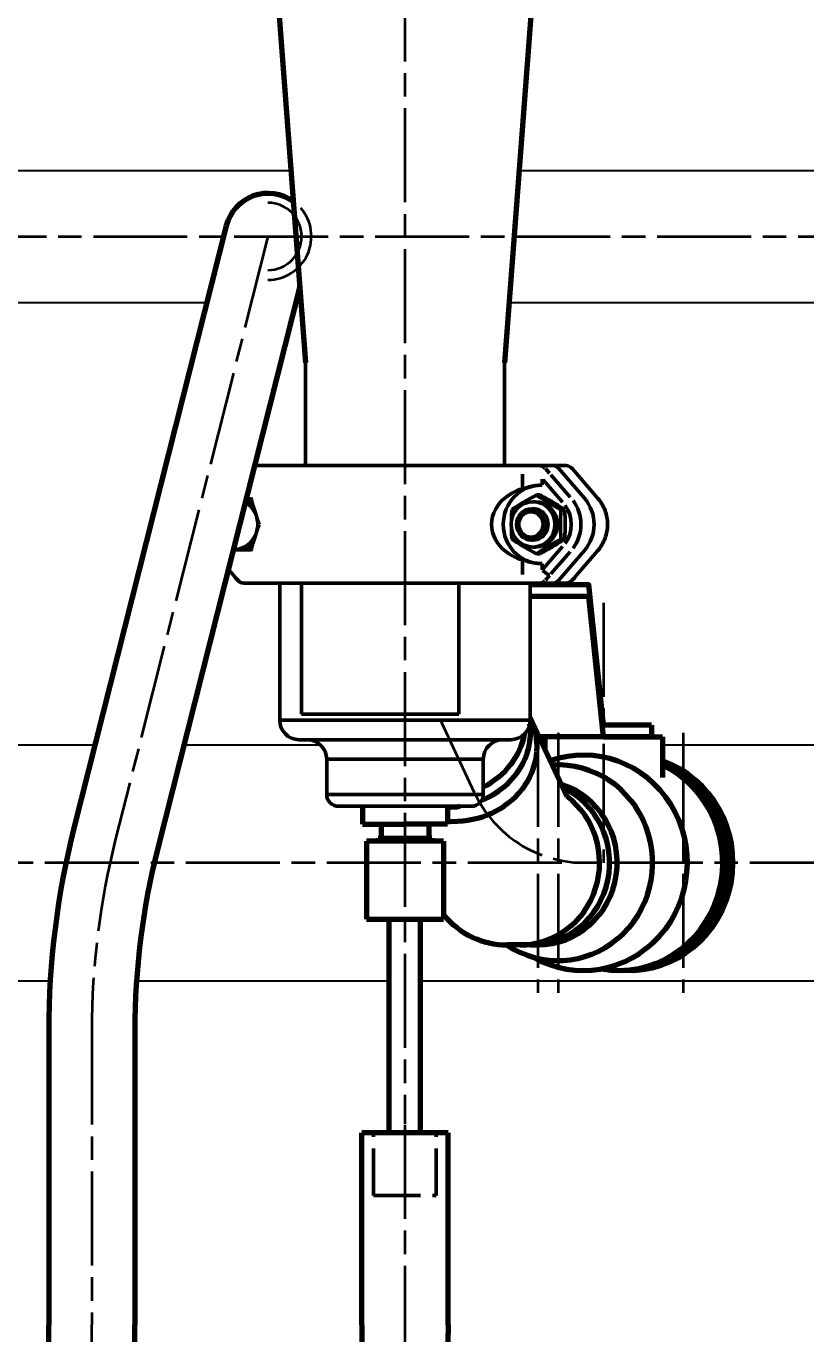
# Model space of a CAD drawing. Header units: millimetres. Extents: x 342 to 10709, y -204 to 5496.
# Drawn here: x 1624.5 to 1823.6, y 3250.6 to 3584.6 of the extents above; entities that cross this region are included whole.
import ezdxf

# ---------------------------------------------------------------- set-up
doc = ezdxf.new("R2010")
doc.units = ezdxf.units.MM
doc.linetypes.add('ACAD_ISO02W100', pattern=[15, 12, -3])
doc.linetypes.add('ACAD_ISO08W100', pattern=[36, 24, -3, 6, -3])
doc.layers.add('AHL-CON-70', color=7, linetype='Continuous')
for name, color, linetype, lineweight in [('M_EQUIP_D1', 3, 'Continuous', 35), ('M_EQUIP_E3', 3, 'Continuous', 35), ('M_EQUIP_E5', 2, 'ACAD_ISO02W100', 50), ('M_EQUIP_E7', 7, 'Continuous', 70), ('M_TANKS_E3', 3, 'ACAD_ISO08W100', 35), ('M_TANKS_E7', 7, 'Continuous', 70), ('Visible Edges', 7, 'Continuous', 50), ('Visible Tangent Edges', 7, 'Continuous', 50)]:
    doc.layers.add(name, color=color, linetype=linetype, lineweight=lineweight)
doc.styles.add('Simplex', font='SIMPLEX.SHX')
doc.dimstyles.new('nordic-1-35-0', dxfattribs={"dimscale": 10, "dimtxt": 3.5, "dimasz": 2.5, "dimexe": 1.25, "dimexo": 0, "dimgap": 0.6, "dimtad": 1, "dimdec": 0, "dimdsep": 46, "dimtxsty": 'Simplex', "dimcen": 2.5, "dimclrd": 3, "dimclre": 3, "dimclrt": 3, "dimadec": 1, "dimazin": 2, "dimtfac": 1, "dimtdec": 0, "dimtmove": 0, "dimatfit": 0, "dimfxl": 1, "dimtolj": 1, "dimtzin": 0, "dimarcsym": 0})

# ---------------------------------------------------------------- blocks, each defined once
blk = doc.blocks.new('*D9')
at = {"layer": 'Defpoints', "color": 0, "linetype": 'Continuous', "transparency": 16777216}
for p in [(1511.21, 3304.22), (1451.21, 2844.63), (1451.21, 2700.88)]:
    blk.add_point(p, dxfattribs=at)
at = {"layer": 'M_EQUIP_D1', "color": 3, "linetype": 'Continuous', "lineweight": -2, "transparency": 16777216}
for p, q in [((1511.21, 3304.22), (1511.21, 2832.13)), ((1451.21, 2700.88), (1451.21, 2857.13)), ((1426.21, 2844.63), (1401.21, 2844.63)), ((1451.21, 2844.63), (1511.21, 2844.63)), ((1536.21, 2844.63), (1760.54, 2844.63))]:
    blk.add_line(p, q, dxfattribs=at)
at = {"layer": 'M_EQUIP_D1', "color": 3, "linetype": 'Continuous', "transparency": 16777216}
for points in [[(1426.21, 2848.79), (1426.21, 2840.46), (1451.21, 2844.63)], [(1536.21, 2848.79), (1536.21, 2840.46), (1511.21, 2844.63)]]:
    blk.add_solid(points, dxfattribs=at)
at = {"layer": 'M_EQUIP_D1', "color": 3, "linetype": 'Continuous', "transparency": 16777216, "insert": (1670.38, 2868.13), "char_height": 35, "attachment_point": 5, "style": 'Simplex'}
blk.add_mtext('\\A1;min.60', dxfattribs=at)

msp = doc.modelspace()

# ---------------------------------------------------------------- linework, layer by layer
at = {"layer": 'AHL-CON-70', "linetype": 'Continuous'}
for p, q in [((1540.34, 3547.75), (1692.08, 3547.75)), ((1750.34, 3547.75), (1902.08, 3547.75)), ((1537.78, 3514.01), (1670.6, 3514.01)), ((1747.78, 3514.01), (1878.76, 3514.01)), ((1576.95, 3401.03), (1642.04, 3401.03)), ((1664.73, 3401.03), (1699.57, 3401.03)), ((1786.95, 3401.03), (1852.04, 3401.03)), ((1515.21, 3340.73), (1630.6, 3340.73)), ((1652.64, 3340.73), (1717.21, 3340.73)), ((1725.21, 3340.73), (1840.6, 3340.73))]:
    msp.add_line(p, q, dxfattribs=at)
at = {"layer": 'M_EQUIP_E3', "color": 3, "linetype": 'ACAD_ISO08W100', "lineweight": 35}
for p, q in [((1721.21, 4787.6), (1721.21, 3304.22)), ((1173.61, 3530.88), (2579.2, 3530.88)), ((1771.95, 3437.26), (1771.95, 3370.88)), ((1738.99, 3388.74), (1730.53, 3406.82)), ((1755.13, 3404.07), (1755.13, 3337.68)), ((1760.31, 3404.07), (1760.31, 3337.68)), ((1792.25, 3404.07), (1792.25, 3337.68)), ((2841.26, 3370.88), (1330.14, 3370.88))]:
    msp.add_line(p, q, dxfattribs=at)
at = {"layer": 'M_EQUIP_E3', "linetype": 'ACAD_ISO08W100', "lineweight": 35}
msp.add_lwpolyline([(1686.21, 3530.88), (1647.31, 3377.01, 0.061982), (1641.21, 3327.99), (1641.21, 3252.88)], format="xyb", dxfattribs=at)
at = {"layer": 'M_EQUIP_E3', "color": 3, "linetype": 'Continuous', "lineweight": 35}
for radius, end in [(8.6, 90), (11.1, 40.8151)]:
    msp.add_arc((1686.21, 3530.88), radius, 270, end, dxfattribs=at)
at = {"layer": 'M_EQUIP_E3', "color": 3, "linetype": 'ACAD_ISO08W100', "lineweight": 35}
msp.add_arc((1767.06, 3401.88), 31, 205.0727, 270, dxfattribs=at)
at = {"layer": 'M_EQUIP_E3', "linetype": 'ACAD_ISO08W100', "lineweight": 35, "extrusion": (0, 0, -1)}
msp.add_ellipse((1681.21, 3252.88), major_axis=(0, 120), ratio=0.333333, start_param=1.570796, end_param=4.712389, dxfattribs=at)
at = {"layer": 'M_EQUIP_E5', "color": 2, "linetype": 'ACAD_ISO02W100', "lineweight": 50}
for p, q in [((1713.21, 3285.88), (1713.21, 3301.88)), ((1729.21, 3285.88), (1729.21, 3301.88)), ((1713.21, 3285.88), (1729.21, 3285.88))]:
    msp.add_line(p, q, dxfattribs=at)
at = {"layer": 'M_EQUIP_E7', "linetype": 'Continuous', "lineweight": 70}
for p, q in [((1768.15, 3438.88), (1753.21, 3438.88)), ((1762.6, 3387.83), (1753.17, 3407.98)), ((1784.2, 3406.03), (1784.2, 3403.03)), ((1771.95, 3403.03), (1756.95, 3403.03)), ((1756.95, 3403.03), (1756.95, 3399.89)), ((1784.2, 3403.03), (1764.88, 3403.03)), ((1771.95, 3403.03), (1786.95, 3403.03)), ((1786.95, 3403.03), (1786.95, 3392.63)), ((1710.39, 3385.32), (1710.39, 3380.74)), ((1732.03, 3385.32), (1732.03, 3380.74)), ((1710.39, 3380.74), (1721.21, 3380.74)), ((1715.11, 3380.74), (1715.11, 3377.15)), ((1732.03, 3380.74), (1721.21, 3380.74)), ((1727.32, 3380.74), (1727.32, 3377.15)), ((1714.34, 3377.15), (1714.34, 3376.44)), ((1714.34, 3377.15), (1728.08, 3377.15)), ((1728.08, 3377.15), (1728.08, 3376.44)), ((1731.08, 3376.44), (1711.34, 3376.44)), ((1711.34, 3376.44), (1711.34, 3356.44)), ((1731.08, 3376.44), (1731.08, 3356.44)), ((1711.34, 3356.44), (1731.08, 3356.44)), ((1717.21, 3301.88), (1717.21, 3356.44)), ((1725.21, 3301.88), (1725.21, 3356.44)), ((1755.13, 3349.88), (1747.34, 3349.88)), ((1710.21, 3252.88), (1710.21, 3301.88)), ((1732.21, 3301.88), (1710.21, 3301.88)), ((1732.21, 3252.88), (1732.21, 3301.88))]:
    msp.add_line(p, q, dxfattribs=at)
for points in [[(1675.55, 3533.58), (1636.65, 3379.7, 0.061982), (1630.21, 3327.99), (1630.21, 3252.88)], [(1694.33, 3518.12), (1657.98, 3374.31, 0.061982), (1652.21, 3327.99), (1652.21, 3252.88)]]:
    msp.add_lwpolyline(points, format="xyb", dxfattribs=at)
for points in [[(1784.2, 3406.03), (1771.95, 3406.03), (1768.15, 3441.88), (1753.21, 3441.88)], [(1784.2, 3403.03), (1771.95, 3403.03), (1768.15, 3438.88), (1753.21, 3438.88)], [(1764.88, 3403.03), (1755.49, 3403.03)]]:
    msp.add_lwpolyline(points, dxfattribs=at)
for centre, radius, start, end in [((1686.21, 3530.88), 11, 53.9323, 165.8129), ((1747.34, 3370.88), 21, 219.2514, 270)]:
    msp.add_arc(centre, radius, start, end, dxfattribs=at)
for centre, major_axis, ratio, start_param, end_param in [((1733.46, 3400.55), (-21.5, 0), 0.888636, 1.504251, 3.445004), ((1731.76, 3404.17), (-21.5, 0), 0.888636, 8.289015, 9.539917), ((1730.53, 3406.82), (-21.5, 0), 0.888636, 2.090872, 2.982848), ((1766.78, 3370.88), (0, 27.5), 0.965926, 2.643175, 6.606789), ((1760.31, 3370.88), (0, 25), 0.965926, 2.56808, 6.343397), ((1775.83, 3370.88), (0, 27.5), 0.965926, 2.970242, 5.851346), ((1778.42, 3370.88), (0, 27.5), 0.965926, 3.092855, 5.956288), ((1777.13, 3370.88), (0, 27.5), 0.965926, 3.141593, 5.904366), ((1755.13, 3370.88), (0, 21), 0.965926, 3.141593, 5.982102), ((1750.63, 3370.88), (0, 21), 0.965926, 3.141593, 5.651938), ((1753.21, 3370.88), (0, 21), 0.965926, 3.141593, 5.858205), ((1731.76, 3404.17), (-21.5, 0), 0.888636, 7.86634, 8.01683)]:
    msp.add_ellipse(centre, major_axis=major_axis, ratio=ratio, start_param=start_param, end_param=end_param, dxfattribs=at)
for points, knots in [([(1732.21, 3252.88), (1732.21, 3247.91), (1732.11, 3242.94), (1731.51, 3228.14), (1730.72, 3218.4), (1728.36, 3199.71), (1726.8, 3190.75), (1723.38, 3175.84), (1721.66, 3169.65), (1717.79, 3158.2), (1715.64, 3152.93), (1711.59, 3144.8), (1709.79, 3141.69), (1705.91, 3136), (1703.82, 3133.42), (1699.98, 3129.6), (1698.32, 3128.2), (1694.78, 3125.73), (1692.88, 3124.66), (1689.25, 3123.16), (1687.56, 3122.65), (1684.08, 3121.98), (1682.29, 3121.83), (1678.72, 3121.94), (1676.95, 3122.19), (1673.52, 3123.04), (1671.87, 3123.65), (1668.72, 3125.13), (1667.22, 3126.02), (1664.38, 3128), (1663.04, 3129.11), (1660.49, 3131.5), (1659.28, 3132.79), (1656.1, 3136.55), (1654.25, 3139.19), (1650.76, 3144.95), (1649.14, 3148.06), (1646.08, 3154.75), (1644.66, 3158.33), (1641.99, 3165.89), (1640.76, 3169.89), (1637.73, 3181.01), (1636.11, 3188.47), (1633.43, 3204.16), (1632.37, 3212.39), (1630.86, 3229.28), (1630.41, 3237.95), (1630.23, 3248.73), (1630.21, 3250.8), (1630.21, 3252.88)], [4.712389, 4.712389, 4.712389, 4.712389, 4.832897, 4.832897, 5.073912, 5.073912, 5.314927, 5.314927, 5.504615, 5.504615, 5.694303, 5.694303, 5.828926, 5.828926, 5.963549, 5.963549, 6.054938, 6.054938, 6.146326, 6.146326, 6.219583, 6.219583, 6.29284, 6.29284, 6.366097, 6.366097, 6.439354, 6.439354, 6.512612, 6.512612, 6.585869, 6.585869, 6.659126, 6.659126, 6.786599, 6.786599, 6.914073, 6.914073, 7.041546, 7.041546, 7.169019, 7.169019, 7.380582, 7.380582, 7.592145, 7.592145, 7.803708, 7.803708, 7.853982, 7.853982, 7.853982, 7.853982]), ([(1710.21, 3252.88), (1710.21, 3248.32), (1710.12, 3243.77), (1709.58, 3230.01), (1708.85, 3220.92), (1706.69, 3203.59), (1705.26, 3195.35), (1702.16, 3181.66), (1700.57, 3175.97), (1697.42, 3166.66), (1695.89, 3162.84), (1693.02, 3156.77), (1691.69, 3154.35), (1689.08, 3150.28), (1687.8, 3148.63), (1685.83, 3146.52), (1685.08, 3145.84), (1683.76, 3144.83), (1683.19, 3144.5), (1682.38, 3144.11), (1682.09, 3144.02), (1681.62, 3143.9), (1681.44, 3143.88), (1681.09, 3143.87), (1680.92, 3143.88), (1680.49, 3143.97), (1680.23, 3144.04), (1679.57, 3144.33), (1679.17, 3144.53), (1678.24, 3145.15), (1677.71, 3145.55), (1676.54, 3146.59), (1675.92, 3147.22), (1674.2, 3149.18), (1673.07, 3150.69), (1670.78, 3154.3), (1669.61, 3156.39), (1667.31, 3161.12), (1666.18, 3163.76), (1663.03, 3172.08), (1661.11, 3178.39), (1657.77, 3192.3), (1656.35, 3199.9), (1654.1, 3215.95), (1653.28, 3224.39), (1652.4, 3239.57), (1652.21, 3246.22), (1652.21, 3252.88)], [4.712389, 4.712389, 4.712389, 4.712389, 4.829851, 4.829851, 5.069819, 5.069819, 5.309787, 5.309787, 5.505642, 5.505642, 5.668688, 5.668688, 5.804286, 5.804286, 5.939885, 5.939885, 6.033219, 6.033219, 6.126552, 6.126552, 6.200884, 6.200884, 6.275215, 6.275215, 6.349546, 6.349546, 6.423877, 6.423877, 6.498209, 6.498209, 6.57254, 6.57254, 6.646871, 6.646871, 6.765913, 6.765913, 6.884955, 6.884955, 7.003997, 7.003997, 7.230126, 7.230126, 7.456255, 7.456255, 7.682384, 7.682384, 7.853982, 7.853982, 7.853982, 7.853982])]:
    msp.add_open_spline(points, degree=3, knots=knots, dxfattribs=at)
at = {"layer": 'M_TANKS_E3', "color": 3, "linetype": 'ACAD_ISO08W100', "lineweight": 35}
msp.add_line((1721.21, 3303.94), (1721.21, 3252.88), dxfattribs=at)
at = {"layer": 'M_TANKS_E7', "linetype": 'Continuous'}
for p, q in [((1777.74, 3909.12), (1746.61, 3498.61)), ((1664.8, 3907.2), (1695.81, 3498.61))]:
    msp.add_line(p, q, dxfattribs=at)
at = {"layer": 'Visible Edges'}
for p, q in [((1695.81, 3472.32), (1695.81, 3498.61)), ((1695.81, 3472.32), (1695.81, 3498.61)), ((1746.61, 3472.32), (1746.61, 3498.61)), ((1746.61, 3472.32), (1746.61, 3498.61)), ((1683.96, 3472.32), (1682.75, 3472.32)), ((1683.96, 3472.32), (1749.72, 3472.32)), ((1755.59, 3472.32), (1749.72, 3472.32)), ((1758.98, 3472.32), (1755.59, 3472.32)), ((1762.38, 3472.32), (1758.98, 3472.32)), ((1760.42, 3471.66), (1767.05, 3463.99)), ((1760.42, 3471.66), (1767.05, 3463.99)), ((1765.03, 3470.28), (1770.49, 3463.96)), ((1755.71, 3464.83), (1754.8, 3464.83)), ((1680.6, 3463.82), (1681.1, 3463.82)), ((1681.94, 3463.82), (1681.1, 3463.82)), ((1753.9, 3461.32), (1753.58, 3461.32)), ((1754.54, 3463.12), (1753.9, 3463.12)), ((1761.99, 3461.08), (1761.08, 3461.08)), ((1677.32, 3450.82), (1677.32, 3450.82)), ((1681.1, 3450.82), (1677.32, 3450.82)), ((1681.94, 3450.82), (1681.1, 3450.82)), ((1753.9, 3453.32), (1753.58, 3453.32)), ((1754.54, 3451.52), (1753.9, 3451.52)), ((1767.05, 3450.66), (1760.42, 3442.99)), ((1767.05, 3450.66), (1760.42, 3442.99)), ((1761.99, 3453.57), (1761.08, 3453.57)), ((1770.49, 3450.68), (1765.03, 3444.36)), ((1755.71, 3449.82), (1754.8, 3449.82)), ((1676.07, 3445.9), (1677.4, 3444.36)), ((1680.05, 3442.32), (1683.96, 3442.32)), ((1749.72, 3442.32), (1683.96, 3442.32)), ((1689.21, 3407.32), (1689.21, 3442.32)), ((1694.82, 3408.82), (1694.82, 3442.32)), ((1734.93, 3442.32), (1734.93, 3408.82)), ((1749.72, 3442.32), (1755.59, 3442.32)), ((1753.21, 3407.32), (1753.21, 3442.32)), ((1755.59, 3442.32), (1758.98, 3442.32)), ((1758.98, 3442.32), (1762.38, 3442.32)), ((1694.82, 3408.82), (1734.93, 3408.82)), ((1748.21, 3402.32), (1694.21, 3402.32)), ((1701.21, 3388.32), (1701.21, 3397.32)), ((1741.21, 3388.32), (1741.21, 3397.32)), ((1738.21, 3385.32), (1704.21, 3385.32))]:
    msp.add_line(p, q, dxfattribs=at)
at = {"layer": 'Visible Edges', "flags": 128}
for points in [[(1763.92, 3471.59), (1764.47, 3470.94), (1765.03, 3470.28)], [(1751.22, 3466.41), (1751.38, 3466.46), (1751.55, 3466.51), (1751.72, 3466.57), (1751.9, 3466.62), (1752.08, 3466.68), (1752.27, 3466.73), (1752.45, 3466.78), (1752.65, 3466.84), (1752.85, 3466.89), (1753.06, 3466.94), (1753.27, 3466.99), (1753.49, 3467.04), (1753.72, 3467.09), (1753.95, 3467.13), (1754.18, 3467.17), (1754.41, 3467.21), (1754.65, 3467.24), (1754.88, 3467.27), (1755.12, 3467.29), (1755.36, 3467.3), (1755.59, 3467.32), (1755.82, 3467.32), (1756.05, 3467.32), (1756.27, 3467.32)], [(1751.22, 3448.23), (1750.56, 3448.45), (1749.89, 3448.71), (1749.21, 3449.01), (1748.54, 3449.35), (1747.88, 3449.74), (1747.23, 3450.19), (1746.59, 3450.69), (1745.97, 3451.26), (1745.38, 3451.91), (1744.82, 3452.65), (1744.31, 3453.48), (1743.9, 3454.39), (1743.59, 3455.34), (1743.41, 3456.33), (1743.34, 3457.32), (1743.41, 3458.31), (1743.59, 3459.3), (1743.9, 3460.26), (1744.31, 3461.16), (1744.82, 3461.99), (1745.38, 3462.74), (1745.97, 3463.39), (1746.59, 3463.96), (1747.23, 3464.46), (1747.88, 3464.9), (1748.54, 3465.29), (1749.21, 3465.64), (1749.89, 3465.94), (1750.56, 3466.19), (1751.22, 3466.41)], [(1748.52, 3461.08), (1748.79, 3461.25), (1749.05, 3461.43), (1749.31, 3461.59), (1749.56, 3461.75), (1749.81, 3461.91), (1750.06, 3462.07), (1750.3, 3462.22), (1750.54, 3462.37), (1750.78, 3462.52), (1751.02, 3462.66), (1751.27, 3462.81), (1751.51, 3462.95), (1751.75, 3463.1), (1752, 3463.24), (1752.25, 3463.39), (1752.5, 3463.54), (1752.76, 3463.69), (1753.03, 3463.84), (1753.3, 3463.99), (1753.58, 3464.15), (1753.87, 3464.31), (1754.17, 3464.48), (1754.47, 3464.65), (1754.8, 3464.83)], [(1754.8, 3464.83), (1755.07, 3464.65), (1755.33, 3464.48), (1755.59, 3464.31), (1755.84, 3464.15), (1756.09, 3463.99), (1756.34, 3463.84), (1756.58, 3463.69), (1756.82, 3463.54), (1757.06, 3463.39), (1757.3, 3463.24), (1757.54, 3463.1), (1757.79, 3462.95), (1758.03, 3462.81), (1758.28, 3462.66), (1758.53, 3462.52), (1758.78, 3462.37), (1759.04, 3462.22), (1759.31, 3462.07), (1759.58, 3461.91), (1759.86, 3461.75), (1760.15, 3461.59), (1760.44, 3461.43), (1760.75, 3461.25), (1761.08, 3461.08)], [(1761.99, 3461.08), (1761.72, 3461.25), (1761.45, 3461.43), (1761.2, 3461.59), (1760.94, 3461.75), (1760.69, 3461.91), (1760.45, 3462.07), (1760.21, 3462.22), (1759.96, 3462.37), (1759.72, 3462.52), (1759.48, 3462.66), (1759.24, 3462.81), (1759, 3462.95), (1758.76, 3463.1), (1758.51, 3463.24), (1758.26, 3463.39), (1758.01, 3463.54), (1757.75, 3463.69), (1757.48, 3463.84), (1757.21, 3463.99), (1756.93, 3464.15), (1756.64, 3464.31), (1756.34, 3464.48), (1756.03, 3464.65), (1755.71, 3464.83)], [(1681.1, 3463.82), (1681.17, 3463.67), (1681.24, 3463.53), (1681.31, 3463.38), (1681.37, 3463.24), (1681.44, 3463.1), (1681.51, 3462.95), (1681.58, 3462.82), (1681.65, 3462.68), (1681.72, 3462.54), (1681.79, 3462.41), (1681.85, 3462.27), (1681.92, 3462.14), (1681.99, 3462.01), (1682.06, 3461.87), (1682.13, 3461.74), (1682.19, 3461.61), (1682.26, 3461.48), (1682.33, 3461.35), (1682.4, 3461.22), (1682.47, 3461.09), (1682.54, 3460.96), (1682.61, 3460.83), (1682.68, 3460.7), (1682.76, 3460.57)], [(1748.38, 3458.34), (1748.38, 3458.45), (1748.39, 3458.55), (1748.39, 3458.66), (1748.39, 3458.77), (1748.4, 3458.87), (1748.4, 3458.98), (1748.4, 3459.09), (1748.41, 3459.2), (1748.41, 3459.31), (1748.42, 3459.42), (1748.42, 3459.53), (1748.43, 3459.64), (1748.43, 3459.75), (1748.44, 3459.87), (1748.45, 3459.98), (1748.45, 3460.1), (1748.46, 3460.22), (1748.47, 3460.34), (1748.48, 3460.46), (1748.48, 3460.58), (1748.49, 3460.7), (1748.5, 3460.82), (1748.51, 3460.95), (1748.52, 3461.08)], [(1761.08, 3461.08), (1761.05, 3460.72), (1761.03, 3460.38), (1761.01, 3460.05), (1760.99, 3459.72), (1760.97, 3459.41), (1760.96, 3459.1), (1760.95, 3458.79), (1760.94, 3458.49), (1760.93, 3458.2), (1760.93, 3457.91), (1760.93, 3457.61), (1760.93, 3457.32), (1760.93, 3457.03), (1760.93, 3456.74), (1760.93, 3456.45), (1760.94, 3456.15), (1760.95, 3455.85), (1760.96, 3455.55), (1760.97, 3455.24), (1760.99, 3454.92), (1761.01, 3454.6), (1761.03, 3454.27), (1761.05, 3453.93), (1761.08, 3453.57)], [(1761.99, 3453.57), (1762.01, 3453.93), (1762.04, 3454.27), (1762.06, 3454.6), (1762.08, 3454.92), (1762.09, 3455.24), (1762.1, 3455.55), (1762.12, 3455.85), (1762.12, 3456.15), (1762.13, 3456.45), (1762.14, 3456.74), (1762.14, 3457.03), (1762.14, 3457.32), (1762.14, 3457.61), (1762.14, 3457.91), (1762.13, 3458.2), (1762.12, 3458.49), (1762.12, 3458.79), (1762.1, 3459.1), (1762.09, 3459.41), (1762.08, 3459.72), (1762.06, 3460.05), (1762.04, 3460.38), (1762.01, 3460.72), (1761.99, 3461.08)], [(1770.49, 3463.96), (1770.77, 3463.62), (1771.04, 3463.26), (1771.3, 3462.88), (1771.53, 3462.5), (1771.76, 3462.11), (1771.96, 3461.7), (1772.14, 3461.29), (1772.31, 3460.87), (1772.45, 3460.44), (1772.58, 3460.01), (1772.69, 3459.57), (1772.78, 3459.13), (1772.85, 3458.68), (1772.9, 3458.23), (1772.93, 3457.78), (1772.94, 3457.32), (1772.93, 3456.87), (1772.9, 3456.42), (1772.85, 3455.97), (1772.78, 3455.52), (1772.69, 3455.08), (1772.58, 3454.64), (1772.45, 3454.2), (1772.31, 3453.78), (1772.14, 3453.36), (1771.96, 3452.94), (1771.76, 3452.54), (1771.53, 3452.15), (1771.3, 3451.76), (1771.04, 3451.39), (1770.77, 3451.03), (1770.49, 3450.68)], [(1682.76, 3460.57), (1682.77, 3460.55), (1682.78, 3460.53), (1682.79, 3460.52), (1682.8, 3460.5), (1682.81, 3460.48), (1682.82, 3460.46), (1682.83, 3460.44), (1682.84, 3460.42), (1682.85, 3460.4), (1682.87, 3460.38), (1682.88, 3460.36), (1682.89, 3460.34), (1682.9, 3460.32), (1682.91, 3460.3), (1682.92, 3460.29), (1682.93, 3460.27), (1682.94, 3460.25), (1682.95, 3460.23), (1682.96, 3460.21), (1682.97, 3460.19), (1682.98, 3460.17), (1683, 3460.15), (1683.01, 3460.13), (1683.02, 3460.11)], [(1682.76, 3454.07), (1682.68, 3453.94), (1682.61, 3453.81), (1682.54, 3453.68), (1682.47, 3453.55), (1682.4, 3453.42), (1682.33, 3453.29), (1682.26, 3453.16), (1682.19, 3453.03), (1682.13, 3452.9), (1682.06, 3452.77), (1681.99, 3452.64), (1681.92, 3452.51), (1681.85, 3452.37), (1681.79, 3452.24), (1681.72, 3452.11), (1681.65, 3451.97), (1681.58, 3451.83), (1681.51, 3451.69), (1681.44, 3451.55), (1681.37, 3451.41), (1681.31, 3451.27), (1681.24, 3451.12), (1681.17, 3450.97), (1681.1, 3450.82)], [(1683.02, 3454.53), (1683.01, 3454.51), (1683, 3454.5), (1682.98, 3454.48), (1682.97, 3454.46), (1682.96, 3454.44), (1682.95, 3454.42), (1682.94, 3454.4), (1682.93, 3454.38), (1682.92, 3454.36), (1682.91, 3454.34), (1682.9, 3454.32), (1682.89, 3454.3), (1682.88, 3454.28), (1682.87, 3454.27), (1682.85, 3454.25), (1682.84, 3454.23), (1682.83, 3454.21), (1682.82, 3454.19), (1682.81, 3454.17), (1682.8, 3454.15), (1682.79, 3454.13), (1682.78, 3454.11), (1682.77, 3454.09), (1682.76, 3454.07)], [(1748.52, 3453.57), (1748.51, 3453.7), (1748.5, 3453.82), (1748.49, 3453.95), (1748.48, 3454.07), (1748.48, 3454.19), (1748.47, 3454.31), (1748.46, 3454.43), (1748.45, 3454.55), (1748.45, 3454.66), (1748.44, 3454.78), (1748.43, 3454.89), (1748.43, 3455.01), (1748.42, 3455.12), (1748.42, 3455.23), (1748.41, 3455.34), (1748.41, 3455.45), (1748.4, 3455.56), (1748.4, 3455.67), (1748.4, 3455.77), (1748.39, 3455.88), (1748.39, 3455.99), (1748.39, 3456.09), (1748.38, 3456.2), (1748.38, 3456.3)], [(1754.8, 3449.82), (1754.47, 3450), (1754.17, 3450.17), (1753.87, 3450.33), (1753.58, 3450.49), (1753.3, 3450.65), (1753.03, 3450.81), (1752.76, 3450.96), (1752.5, 3451.11), (1752.25, 3451.26), (1752, 3451.4), (1751.75, 3451.55), (1751.51, 3451.69), (1751.27, 3451.84), (1751.02, 3451.99), (1750.78, 3452.13), (1750.54, 3452.28), (1750.3, 3452.43), (1750.06, 3452.58), (1749.81, 3452.74), (1749.56, 3452.89), (1749.31, 3453.06), (1749.05, 3453.22), (1748.79, 3453.39), (1748.52, 3453.57)], [(1761.08, 3453.57), (1760.75, 3453.39), (1760.44, 3453.22), (1760.15, 3453.06), (1759.86, 3452.89), (1759.58, 3452.74), (1759.31, 3452.58), (1759.04, 3452.43), (1758.78, 3452.28), (1758.53, 3452.13), (1758.28, 3451.99), (1758.03, 3451.84), (1757.79, 3451.69), (1757.54, 3451.55), (1757.3, 3451.4), (1757.06, 3451.26), (1756.82, 3451.11), (1756.58, 3450.96), (1756.34, 3450.81), (1756.09, 3450.65), (1755.84, 3450.49), (1755.59, 3450.33), (1755.33, 3450.17), (1755.07, 3450), (1754.8, 3449.82)], [(1755.71, 3449.82), (1756.03, 3450), (1756.34, 3450.17), (1756.64, 3450.33), (1756.93, 3450.49), (1757.21, 3450.65), (1757.48, 3450.81), (1757.75, 3450.96), (1758.01, 3451.11), (1758.26, 3451.26), (1758.51, 3451.4), (1758.76, 3451.55), (1759, 3451.69), (1759.24, 3451.84), (1759.48, 3451.99), (1759.72, 3452.13), (1759.96, 3452.28), (1760.21, 3452.43), (1760.45, 3452.58), (1760.69, 3452.74), (1760.94, 3452.89), (1761.2, 3453.06), (1761.45, 3453.22), (1761.72, 3453.39), (1761.99, 3453.57)], [(1756.27, 3447.33), (1756.05, 3447.32), (1755.82, 3447.33), (1755.59, 3447.33), (1755.36, 3447.34), (1755.12, 3447.36), (1754.88, 3447.38), (1754.65, 3447.41), (1754.41, 3447.44), (1754.18, 3447.47), (1753.95, 3447.51), (1753.72, 3447.56), (1753.49, 3447.61), (1753.27, 3447.65), (1753.06, 3447.7), (1752.85, 3447.76), (1752.65, 3447.81), (1752.45, 3447.86), (1752.27, 3447.92), (1752.08, 3447.97), (1751.9, 3448.03), (1751.72, 3448.08), (1751.55, 3448.13), (1751.38, 3448.18), (1751.22, 3448.23)], [(1678.5, 3443.05), (1677.96, 3443.71), (1677.4, 3444.36)], [(1765.03, 3444.36), (1764.47, 3443.71), (1763.92, 3443.05)]]:
    msp.add_lwpolyline(points, dxfattribs=at)
at = {"layer": 'Visible Edges'}
for centre, radius, start, end in [((1680.05, 3444.32), 2, 219.4705, 270), ((1694.21, 3407.32), 5, 180, 270), ((1748.21, 3407.32), 5, 270, 0), ((1696.21, 3397.32), 5, 0, 90), ((1746.21, 3397.32), 5, 90, 180), ((1704.21, 3388.32), 3, 180, 270), ((1738.21, 3388.32), 3, 270, 0)]:
    msp.add_arc(centre, radius, start, end, dxfattribs=at)
for centre, major_axis, ratio, start_param, end_param in [((1758.98, 3470.32), (0, 2), 0.965926, 5.442117, 6.283185), ((1758.98, 3470.32), (0, 2), 0.965926, 5.442117, 6.283185), ((1755.97, 3457.32), (0, -10), 0.965926, 3.141722, 6.283056), ((1677.1, 3471.36), (4.9, -8.64), 0.113516, 0.396245, 0.506099), ((1759.85, 3457.32), (0, -10), 0.965926, 0.841069, 2.300524), ((1759.85, 3457.32), (0, -10), 0.965926, 0.841069, 2.300524), ((1677.32, 3457.32), (0, 6.5), 0.965926, 5.235988, 5.771521), ((1721.21, 3401.54), (39.22, -69.14), 0.113516, 3.537838, 3.712161), ((1753.9, 3457.32), (0, -4), 0.965926, 6.276769, 9.431195), ((1754.54, 3457.32), (0, 5.8), 0.965926, 3.141593, 6.283185), ((1721.21, 3513.11), (39.22, 69.14), 0.113516, 2.571024, 2.745348), ((1677.32, 3457.32), (0, 6.5), 0.965926, 5.116397, 5.235988), ((1677.32, 3457.32), (0, 6.5), 0.965926, 4.457093, 4.967685), ((1677.32, 3457.32), (0, -6.5), 0.965926, 0, 1.047198), ((1677.32, 3457.32), (0, 6.5), 0.965926, 4.18879, 4.308381), ((1677.32, 3457.32), (0, -6.5), 0.965926, 6.282899, 6.283185), ((1677.1, 3443.28), (4.9, 8.64), 0.113516, 5.777086, 5.88694), ((1758.98, 3444.32), (0, -2), 0.965926, 0, 0.841069), ((1758.98, 3444.32), (0, -2), 0.965926, 0, 0.841069)]:
    msp.add_ellipse(centre, major_axis=major_axis, ratio=ratio, start_param=start_param, end_param=end_param, dxfattribs=at)
for centre, major_axis in [((1753.9, 3457.32), (0, -5.8)), ((1753.58, 3457.32), (0, 4)), ((1753.38, 3457.32), (0, 3.23))]:
    msp.add_ellipse(centre, major_axis=major_axis, ratio=0.965926, dxfattribs=at)
at = {"layer": 'Visible Tangent Edges'}
for p, q in [((1751.22, 3470.13), (1751.22, 3466.61)), ((1756.27, 3467.4), (1756.27, 3468.89)), ((1756.54, 3468.66), (1761.45, 3462.97)), ((1763.41, 3464.31), (1758.5, 3469.99)), ((1761.45, 3451.67), (1756.54, 3445.99)), ((1751.22, 3448.04), (1751.22, 3444.52)), ((1758.5, 3444.65), (1763.41, 3450.34)), ((1756.27, 3445.75), (1756.27, 3447.25)), ((1689.6, 3407.32), (1752.82, 3407.32)), ((1740.96, 3397.32), (1701.46, 3397.32)), ((1701.46, 3388.32), (1740.96, 3388.32))]:
    msp.add_line(p, q, dxfattribs=at)
for centre, major_axis, ratio, start_param, end_param in [((1755.59, 3470.32), (0, 2), 0.965926, 5.48417, 6.241132), ((1756.41, 3470.31), (-6.93, 7.77), 0.130809, 4.605026, 4.760824), ((1762.38, 3470.32), (0, 2), 0.965926, 5.442117, 6.283185), ((1762.38, 3470.32), (1.54, 1.27), 0.283228, 0.010127, 0.202531), ((1755.97, 3457.32), (0, -8), 0.965926, 0.914041, 2.227551), ((1756.48, 3457.32), (0, 10), 0.965926, 4.055634, 5.369144), ((1756.78, 3445.67), (1.51, -1.31), 0.172546, 4.593805, 6.007522), ((1756.41, 3444.34), (-6.93, -7.77), 0.130809, 1.522361, 1.678159), ((1755.59, 3444.32), (0, -2), 0.965926, 0.042053, 0.799015), ((1762.38, 3444.32), (0, -2), 0.965926, 0, 0.841069), ((1762.38, 3444.32), (1.54, -1.27), 0.283228, 6.080655, 6.273059)]:
    msp.add_ellipse(centre, major_axis=major_axis, ratio=ratio, start_param=start_param, end_param=end_param, dxfattribs=at)

# ---------------------------------------------------------------- dimensions: what is measured, and where the dimension line sits
at = {"layer": 'M_EQUIP_D1', "linetype": 'Continuous'}
dim = msp.add_linear_dim(base=(1451.21, 2844.63), p1=(1511.21, 3304.22), p2=(1451.21, 2700.88), angle=180, text='min.<>', dimstyle='nordic-1-35-0', dxfattribs=at)
dim.commit()
dim.dimension.update_dxf_attribs({"geometry": '*D9', "text_midpoint": (1670.38, 2844.63), "dimtype": 160})

doc.saveas('drawing.dxf')
